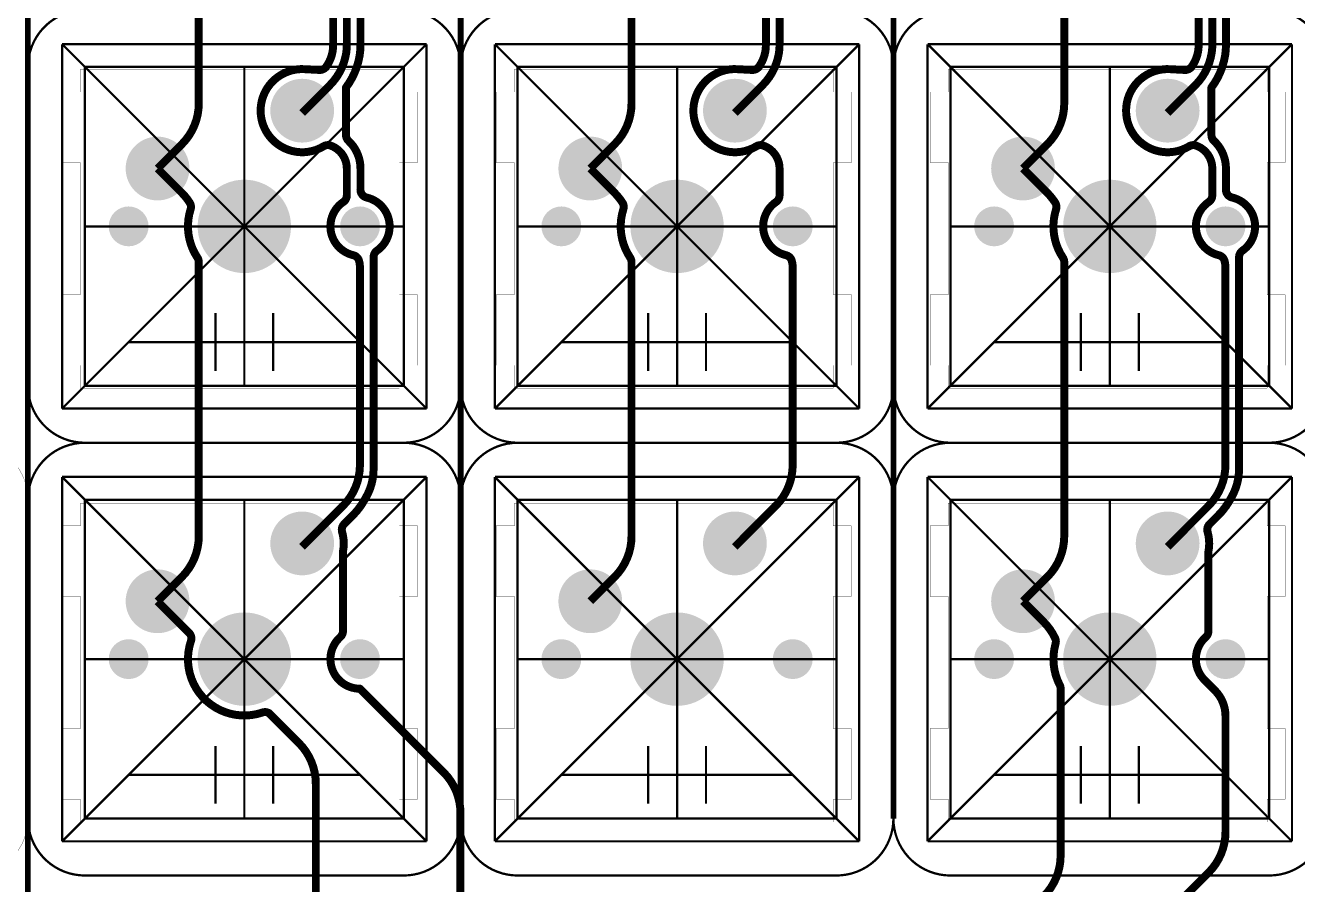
# Model space of a CAD drawing. Header units: inches. Extents: x -214 to 438, y -213 to 250.
# Drawn here: x -85.6 to -29.8, y -66.9 to -29.2 of the extents above; entities that cross this region are included whole.
import ezdxf

# ---------------------------------------------------------------- set-up
doc = ezdxf.new("R2010")
doc.units = ezdxf.units.IN
for name, color, linetype in [('Bottom Layer', 5, 'Continuous'), ('Drawing', 216, 'Continuous'), ('Drawing3', 56, 'Continuous'), ('Mechanical 22', 56, 'Continuous'), ('Multi-Layer', 9, 'Continuous'), ('Top Layer', 1, 'Continuous')]:
    doc.layers.add(name, color=color, linetype=linetype)

msp = doc.modelspace()

# ---------------------------------------------------------------- hatches: boundary and pattern name
at = {"layer": 'Bottom Layer'}
h = msp.add_hatch(color=5, dxfattribs=at)
edge = h.paths.add_edge_path()
edge.add_arc((-73.46, -32.92), 1.4, 0, 360)
h = msp.add_hatch(color=5, dxfattribs=at)
edge = h.paths.add_edge_path()
edge.add_arc((-54.46, -32.92), 1.4, 0, 360)
h = msp.add_hatch(color=5, dxfattribs=at)
edge = h.paths.add_edge_path()
edge.add_arc((-35.46, -32.92), 1.4, 0, 360)
h = msp.add_hatch(color=5, dxfattribs=at)
edge = h.paths.add_edge_path()
edge.add_arc((-79.81, -35.46), 1.4, 0, 360)
h = msp.add_hatch(color=5, dxfattribs=at)
edge = h.paths.add_edge_path()
edge.add_arc((-60.81, -35.46), 1.4, 0, 360)
h = msp.add_hatch(color=5, dxfattribs=at)
edge = h.paths.add_edge_path()
edge.add_arc((-41.81, -35.46), 1.4, 0, 360)
h = msp.add_hatch(color=5, dxfattribs=at)
edge = h.paths.add_edge_path()
edge.add_arc((-76, -38), 2.05, 0, 360)
h = msp.add_hatch(color=5, dxfattribs=at)
edge = h.paths.add_edge_path()
edge.add_arc((-57, -38), 2.05, 0, 360)
h = msp.add_hatch(color=5, dxfattribs=at)
edge = h.paths.add_edge_path()
edge.add_arc((-38, -38), 2.05, 0, 360)
h = msp.add_hatch(color=5, dxfattribs=at)
edge = h.paths.add_edge_path()
edge.add_arc((-81.08, -38), 0.875, 0, 360)
h = msp.add_hatch(color=5, dxfattribs=at)
edge = h.paths.add_edge_path()
edge.add_arc((-70.92, -38), 0.875, 0, 360)
h = msp.add_hatch(color=5, dxfattribs=at)
edge = h.paths.add_edge_path()
edge.add_arc((-62.08, -38), 0.875, 0, 360)
h = msp.add_hatch(color=5, dxfattribs=at)
edge = h.paths.add_edge_path()
edge.add_arc((-51.92, -38), 0.875, 0, 360)
h = msp.add_hatch(color=5, dxfattribs=at)
edge = h.paths.add_edge_path()
edge.add_arc((-43.08, -38), 0.875, 0, 360)
h = msp.add_hatch(color=5, dxfattribs=at)
edge = h.paths.add_edge_path()
edge.add_arc((-32.92, -38), 0.875, 0, 360)
h = msp.add_hatch(color=5, dxfattribs=at)
edge = h.paths.add_edge_path()
edge.add_arc((-73.46, -51.92), 1.4, 0, 360)
h = msp.add_hatch(color=5, dxfattribs=at)
edge = h.paths.add_edge_path()
edge.add_arc((-54.46, -51.92), 1.4, 0, 360)
h = msp.add_hatch(color=5, dxfattribs=at)
edge = h.paths.add_edge_path()
edge.add_arc((-35.46, -51.92), 1.4, 0, 360)
h = msp.add_hatch(color=5, dxfattribs=at)
edge = h.paths.add_edge_path()
edge.add_arc((-79.81, -54.46), 1.4, 0, 360)
h = msp.add_hatch(color=5, dxfattribs=at)
edge = h.paths.add_edge_path()
edge.add_arc((-60.81, -54.46), 1.4, 0, 360)
h = msp.add_hatch(color=5, dxfattribs=at)
edge = h.paths.add_edge_path()
edge.add_arc((-41.81, -54.46), 1.4, 0, 360)
h = msp.add_hatch(color=5, dxfattribs=at)
edge = h.paths.add_edge_path()
edge.add_arc((-76, -57), 2.05, 0, 360)
h = msp.add_hatch(color=5, dxfattribs=at)
edge = h.paths.add_edge_path()
edge.add_arc((-57, -57), 2.05, 0, 360)
h = msp.add_hatch(color=5, dxfattribs=at)
edge = h.paths.add_edge_path()
edge.add_arc((-38, -57), 2.05, 0, 360)
h = msp.add_hatch(color=5, dxfattribs=at)
edge = h.paths.add_edge_path()
edge.add_arc((-81.08, -57), 0.875, 0, 360)
h = msp.add_hatch(color=5, dxfattribs=at)
edge = h.paths.add_edge_path()
edge.add_arc((-70.92, -57), 0.875, 0, 360)
h = msp.add_hatch(color=5, dxfattribs=at)
edge = h.paths.add_edge_path()
edge.add_arc((-62.08, -57), 0.875, 0, 360)
h = msp.add_hatch(color=5, dxfattribs=at)
edge = h.paths.add_edge_path()
edge.add_arc((-51.92, -57), 0.875, 0, 360)
h = msp.add_hatch(color=5, dxfattribs=at)
edge = h.paths.add_edge_path()
edge.add_arc((-43.08, -57), 0.875, 0, 360)
h = msp.add_hatch(color=5, dxfattribs=at)
edge = h.paths.add_edge_path()
edge.add_arc((-32.92, -57), 0.875, 0, 360)
at = {"layer": 'Multi-Layer'}
h = msp.add_hatch(color=9, dxfattribs=at)
edge = h.paths.add_edge_path()
edge.add_arc((-73.46, -32.92), 1.4, 0, 360)
h = msp.add_hatch(color=9, dxfattribs=at)
edge = h.paths.add_edge_path()
edge.add_arc((-54.46, -32.92), 1.4, 0, 360)
h = msp.add_hatch(color=9, dxfattribs=at)
edge = h.paths.add_edge_path()
edge.add_arc((-35.46, -32.92), 1.4, 0, 360)
h = msp.add_hatch(color=9, dxfattribs=at)
edge = h.paths.add_edge_path()
edge.add_arc((-79.81, -35.46), 1.4, 0, 360)
h = msp.add_hatch(color=9, dxfattribs=at)
edge = h.paths.add_edge_path()
edge.add_arc((-60.81, -35.46), 1.4, 0, 360)
h = msp.add_hatch(color=9, dxfattribs=at)
edge = h.paths.add_edge_path()
edge.add_arc((-41.81, -35.46), 1.4, 0, 360)
h = msp.add_hatch(color=9, dxfattribs=at)
edge = h.paths.add_edge_path()
edge.add_arc((-76, -38), 2.05, 0, 360)
h = msp.add_hatch(color=9, dxfattribs=at)
edge = h.paths.add_edge_path()
edge.add_arc((-57, -38), 2.05, 0, 360)
h = msp.add_hatch(color=9, dxfattribs=at)
edge = h.paths.add_edge_path()
edge.add_arc((-38, -38), 2.05, 0, 360)
h = msp.add_hatch(color=9, dxfattribs=at)
edge = h.paths.add_edge_path()
edge.add_arc((-81.08, -38), 0.875, 0, 360)
h = msp.add_hatch(color=9, dxfattribs=at)
edge = h.paths.add_edge_path()
edge.add_arc((-70.92, -38), 0.875, 0, 360)
h = msp.add_hatch(color=9, dxfattribs=at)
edge = h.paths.add_edge_path()
edge.add_arc((-62.08, -38), 0.875, 0, 360)
h = msp.add_hatch(color=9, dxfattribs=at)
edge = h.paths.add_edge_path()
edge.add_arc((-51.92, -38), 0.875, 0, 360)
h = msp.add_hatch(color=9, dxfattribs=at)
edge = h.paths.add_edge_path()
edge.add_arc((-43.08, -38), 0.875, 0, 360)
h = msp.add_hatch(color=9, dxfattribs=at)
edge = h.paths.add_edge_path()
edge.add_arc((-32.92, -38), 0.875, 0, 360)
h = msp.add_hatch(color=9, dxfattribs=at)
edge = h.paths.add_edge_path()
edge.add_arc((-73.46, -51.92), 1.4, 0, 360)
h = msp.add_hatch(color=9, dxfattribs=at)
edge = h.paths.add_edge_path()
edge.add_arc((-54.46, -51.92), 1.4, 0, 360)
h = msp.add_hatch(color=9, dxfattribs=at)
edge = h.paths.add_edge_path()
edge.add_arc((-35.46, -51.92), 1.4, 0, 360)
h = msp.add_hatch(color=9, dxfattribs=at)
edge = h.paths.add_edge_path()
edge.add_arc((-79.81, -54.46), 1.4, 0, 360)
h = msp.add_hatch(color=9, dxfattribs=at)
edge = h.paths.add_edge_path()
edge.add_arc((-60.81, -54.46), 1.4, 0, 360)
h = msp.add_hatch(color=9, dxfattribs=at)
edge = h.paths.add_edge_path()
edge.add_arc((-41.81, -54.46), 1.4, 0, 360)
h = msp.add_hatch(color=9, dxfattribs=at)
edge = h.paths.add_edge_path()
edge.add_arc((-76, -57), 2.05, 0, 360)
h = msp.add_hatch(color=9, dxfattribs=at)
edge = h.paths.add_edge_path()
edge.add_arc((-57, -57), 2.05, 0, 360)
h = msp.add_hatch(color=9, dxfattribs=at)
edge = h.paths.add_edge_path()
edge.add_arc((-38, -57), 2.05, 0, 360)
h = msp.add_hatch(color=9, dxfattribs=at)
edge = h.paths.add_edge_path()
edge.add_arc((-81.08, -57), 0.875, 0, 360)
h = msp.add_hatch(color=9, dxfattribs=at)
edge = h.paths.add_edge_path()
edge.add_arc((-70.92, -57), 0.875, 0, 360)
h = msp.add_hatch(color=9, dxfattribs=at)
edge = h.paths.add_edge_path()
edge.add_arc((-62.08, -57), 0.875, 0, 360)
h = msp.add_hatch(color=9, dxfattribs=at)
edge = h.paths.add_edge_path()
edge.add_arc((-51.92, -57), 0.875, 0, 360)
h = msp.add_hatch(color=9, dxfattribs=at)
edge = h.paths.add_edge_path()
edge.add_arc((-43.08, -57), 0.875, 0, 360)
h = msp.add_hatch(color=9, dxfattribs=at)
edge = h.paths.add_edge_path()
edge.add_arc((-32.92, -57), 0.875, 0, 360)
at = {"layer": 'Top Layer'}
h = msp.add_hatch(color=1, dxfattribs=at)
edge = h.paths.add_edge_path()
edge.add_arc((-73.46, -32.92), 1.4, 0, 360)
h = msp.add_hatch(color=1, dxfattribs=at)
edge = h.paths.add_edge_path()
edge.add_arc((-54.46, -32.92), 1.4, 0, 360)
h = msp.add_hatch(color=1, dxfattribs=at)
edge = h.paths.add_edge_path()
edge.add_arc((-35.46, -32.92), 1.4, 0, 360)
h = msp.add_hatch(color=1, dxfattribs=at)
edge = h.paths.add_edge_path()
edge.add_arc((-79.81, -35.46), 1.4, 0, 360)
h = msp.add_hatch(color=1, dxfattribs=at)
edge = h.paths.add_edge_path()
edge.add_arc((-60.81, -35.46), 1.4, 0, 360)
h = msp.add_hatch(color=1, dxfattribs=at)
edge = h.paths.add_edge_path()
edge.add_arc((-41.81, -35.46), 1.4, 0, 360)
h = msp.add_hatch(color=1, dxfattribs=at)
edge = h.paths.add_edge_path()
edge.add_arc((-76, -38), 2.05, 0, 360)
h = msp.add_hatch(color=1, dxfattribs=at)
edge = h.paths.add_edge_path()
edge.add_arc((-57, -38), 2.05, 0, 360)
h = msp.add_hatch(color=1, dxfattribs=at)
edge = h.paths.add_edge_path()
edge.add_arc((-38, -38), 2.05, 0, 360)
h = msp.add_hatch(color=1, dxfattribs=at)
edge = h.paths.add_edge_path()
edge.add_arc((-81.08, -38), 0.875, 0, 360)
h = msp.add_hatch(color=1, dxfattribs=at)
edge = h.paths.add_edge_path()
edge.add_arc((-70.92, -38), 0.875, 0, 360)
h = msp.add_hatch(color=1, dxfattribs=at)
edge = h.paths.add_edge_path()
edge.add_arc((-62.08, -38), 0.875, 0, 360)
h = msp.add_hatch(color=1, dxfattribs=at)
edge = h.paths.add_edge_path()
edge.add_arc((-51.92, -38), 0.875, 0, 360)
h = msp.add_hatch(color=1, dxfattribs=at)
edge = h.paths.add_edge_path()
edge.add_arc((-43.08, -38), 0.875, 0, 360)
h = msp.add_hatch(color=1, dxfattribs=at)
edge = h.paths.add_edge_path()
edge.add_arc((-32.92, -38), 0.875, 0, 360)
h = msp.add_hatch(color=1, dxfattribs=at)
edge = h.paths.add_edge_path()
edge.add_arc((-73.46, -51.92), 1.4, 0, 360)
h = msp.add_hatch(color=1, dxfattribs=at)
edge = h.paths.add_edge_path()
edge.add_arc((-54.46, -51.92), 1.4, 0, 360)
h = msp.add_hatch(color=1, dxfattribs=at)
edge = h.paths.add_edge_path()
edge.add_arc((-35.46, -51.92), 1.4, 0, 360)
h = msp.add_hatch(color=1, dxfattribs=at)
edge = h.paths.add_edge_path()
edge.add_arc((-79.81, -54.46), 1.4, 0, 360)
h = msp.add_hatch(color=1, dxfattribs=at)
edge = h.paths.add_edge_path()
edge.add_arc((-60.81, -54.46), 1.4, 0, 360)
h = msp.add_hatch(color=1, dxfattribs=at)
edge = h.paths.add_edge_path()
edge.add_arc((-41.81, -54.46), 1.4, 0, 360)
h = msp.add_hatch(color=1, dxfattribs=at)
edge = h.paths.add_edge_path()
edge.add_arc((-76, -57), 2.05, 0, 360)
h = msp.add_hatch(color=1, dxfattribs=at)
edge = h.paths.add_edge_path()
edge.add_arc((-57, -57), 2.05, 0, 360)
h = msp.add_hatch(color=1, dxfattribs=at)
edge = h.paths.add_edge_path()
edge.add_arc((-38, -57), 2.05, 0, 360)
h = msp.add_hatch(color=1, dxfattribs=at)
edge = h.paths.add_edge_path()
edge.add_arc((-81.08, -57), 0.875, 0, 360)
h = msp.add_hatch(color=1, dxfattribs=at)
edge = h.paths.add_edge_path()
edge.add_arc((-70.92, -57), 0.875, 0, 360)
h = msp.add_hatch(color=1, dxfattribs=at)
edge = h.paths.add_edge_path()
edge.add_arc((-62.08, -57), 0.875, 0, 360)
h = msp.add_hatch(color=1, dxfattribs=at)
edge = h.paths.add_edge_path()
edge.add_arc((-51.92, -57), 0.875, 0, 360)
h = msp.add_hatch(color=1, dxfattribs=at)
edge = h.paths.add_edge_path()
edge.add_arc((-43.08, -57), 0.875, 0, 360)
h = msp.add_hatch(color=1, dxfattribs=at)
edge = h.paths.add_edge_path()
edge.add_arc((-32.92, -57), 0.875, 0, 360)

# ---------------------------------------------------------------- linework, layer by layer
at = {"layer": 'Drawing'}
for points, const_width in [([(-85.5, -31, -0.414214), (-83, -28.5)], 0.1), ([(-69.001, -28.5, -0.414214), (-66.501, -31)], 0.1), ([(-66.5, -31, -0.414214), (-64, -28.5)], 0.1), ([(-50.001, -28.5, -0.414214), (-47.501, -31)], 0.1), ([(-47.5, -31, -0.414214), (-45, -28.5)], 0.1), ([(-31.001, -28.5, -0.414214), (-28.501, -31)], 0.1), ([(-83, -47.5, -0.414214), (-85.5, -45)], 0.1), ([(-83, -47.5, -0.414214), (-85.5, -45)], 0.0127), ([(-66.501, -45, -0.414214), (-69.001, -47.5)], 0.1), ([(-64, -47.5, -0.414214), (-66.5, -45)], 0.1), ([(-64, -47.5, -0.414214), (-66.5, -45)], 0.0127), ([(-47.501, -45, -0.414214), (-50.001, -47.5)], 0.1), ([(-45, -47.5, -0.414214), (-47.5, -45)], 0.1), ([(-45, -47.5, -0.414214), (-47.5, -45)], 0.0127), ([(-28.501, -45, -0.414214), (-31.001, -47.5)], 0.1), ([(-85.5, -50, -0.414214), (-83, -47.5)], 0.1), ([(-69.001, -47.5, -0.414214), (-66.501, -50)], 0.1), ([(-66.5, -50, -0.414214), (-64, -47.5)], 0.1), ([(-50.001, -47.5, -0.414214), (-47.501, -50)], 0.1), ([(-47.5, -50, -0.414214), (-45, -47.5)], 0.1), ([(-31.001, -47.5, -0.414214), (-28.501, -50)], 0.1), ([(-88.001, -47.5, -0.414225), (-85.501, -50)], 0.0127), ([(-85.501, -64, -0.414214), (-88.001, -66.5)], 0.0127), ([(-83, -66.5, -0.414214), (-85.5, -64)], 0.1), ([(-83, -66.5, -0.414214), (-85.5, -64)], 0.0127), ([(-66.501, -64, -0.414214), (-69.001, -66.5)], 0.1), ([(-64, -66.5, -0.414214), (-66.5, -64)], 0.1), ([(-64, -66.5, -0.414214), (-66.5, -64)], 0.0127), ([(-47.501, -64, -0.414214), (-50.001, -66.5)], 0.1), ([(-45, -66.5, -0.414214), (-47.5, -64)], 0.1), ([(-45, -66.5, -0.414214), (-47.5, -64)], 0.0127), ([(-28.501, -64, -0.414214), (-31.001, -66.5)], 0.1)]:
    msp.add_lwpolyline(points, format="xyb", dxfattribs=dict(at, const_width=const_width))
for points, const_width in [([(-84, -46), (-68, -30)], 0.1), ([(-84, -30), (-68, -46)], 0.1), ([(-84, -46), (-84, -30)], 0.1), ([(-84, -30), (-68, -30)], 0.1), ([(-68, -46), (-68, -30)], 0.1), ([(-65, -46), (-49, -30)], 0.1), ([(-65, -30), (-49, -46)], 0.1), ([(-65, -46), (-65, -30)], 0.1), ([(-65, -30), (-49, -30)], 0.1), ([(-49, -46), (-49, -30)], 0.1), ([(-46, -30), (-30, -30)], 0.1), ([(-46, -46), (-46, -30)], 0.1), ([(-46, -30), (-30, -46)], 0.1), ([(-46, -46), (-30, -30)], 0.1), ([(-30, -46), (-30, -30)], 0.1), ([(-85.5, -45), (-85.5, -31.001)], 0.1), ([(-83, -45), (-83, -31)], 0.1), ([(-83, -31), (-69, -31)], 0.1), ([(-76, -45), (-76, -31)], 0.1), ([(-69, -45), (-69, -31)], 0.1), ([(-66.501, -45), (-66.501, -31)], 0.1), ([(-66.5, -45), (-66.5, -31.001)], 0.1), ([(-64, -45), (-64, -31)], 0.1), ([(-64, -31), (-50, -31)], 0.1), ([(-57, -45), (-57, -31)], 0.1), ([(-50, -45), (-50, -31)], 0.1), ([(-47.501, -45), (-47.501, -31)], 0.1), ([(-47.5, -45), (-47.5, -31.001)], 0.1), ([(-45, -31), (-31, -31)], 0.1), ([(-45, -45), (-45, -31)], 0.1), ([(-38, -45), (-38, -31)], 0.1), ([(-31, -45), (-31, -31)], 0.1), ([(-76, -39.27), (-76, -36.73)], 0.1), ([(-57, -39.27), (-57, -36.73)], 0.1), ([(-38, -39.27), (-38, -36.73)], 0.1), ([(-83, -38), (-69, -38)], 0.1), ([(-77.27, -38), (-74.73, -38)], 0.1), ([(-64, -38), (-50, -38)], 0.1), ([(-58.27, -38), (-55.73, -38)], 0.1), ([(-45, -38), (-31, -38)], 0.1), ([(-39.27, -38), (-36.73, -38)], 0.1), ([(-77.27, -44.35), (-77.27, -41.81)], 0.1), ([(-76, -44.35), (-76, -41.81)], 0.1), ([(-74.73, -44.35), (-74.73, -41.81)], 0.1), ([(-58.27, -44.35), (-58.27, -41.81)], 0.1), ([(-57, -44.35), (-57, -41.81)], 0.1), ([(-55.73, -44.35), (-55.73, -41.81)], 0.1), ([(-39.27, -44.35), (-39.27, -41.81)], 0.1), ([(-38, -44.35), (-38, -41.81)], 0.1), ([(-36.73, -44.35), (-36.73, -41.81)], 0.1), ([(-81.08, -43.08), (-70.92, -43.08)], 0.1), ([(-62.08, -43.08), (-51.92, -43.08)], 0.1), ([(-43.08, -43.08), (-32.92, -43.08)], 0.1), ([(-83, -45), (-69, -45)], 0.1), ([(-64, -45), (-50, -45)], 0.1), ([(-45, -45), (-31, -45)], 0.1), ([(-84, -46), (-68, -46)], 0.1), ([(-65, -46), (-49, -46)], 0.1), ([(-46, -46), (-30, -46)], 0.1), ([(-83, -47.5), (-69.001, -47.5)], 0.1), ([(-83, -47.5), (-69.001, -47.5)], 0.1), ([(-64, -47.5), (-50.001, -47.5)], 0.1), ([(-64, -47.5), (-50.001, -47.5)], 0.1), ([(-45, -47.5), (-31.001, -47.5)], 0.1), ([(-45, -47.5), (-31.001, -47.5)], 0.1), ([(-84, -49), (-68, -49)], 0.1), ([(-84, -65), (-84, -49)], 0.1), ([(-84, -49), (-68, -65)], 0.1), ([(-84, -65), (-68, -49)], 0.1), ([(-68, -65), (-68, -49)], 0.1), ([(-65, -49), (-49, -49)], 0.1), ([(-65, -65), (-65, -49)], 0.1), ([(-65, -49), (-49, -65)], 0.1), ([(-65, -65), (-49, -49)], 0.1), ([(-49, -65), (-49, -49)], 0.1), ([(-46, -65), (-30, -49)], 0.1), ([(-46, -49), (-30, -65)], 0.1), ([(-46, -65), (-46, -49)], 0.1), ([(-46, -49), (-30, -49)], 0.1), ([(-30, -65), (-30, -49)], 0.1), ([(-85.5, -64), (-85.5, -50.001)], 0.1), ([(-85.501, -64), (-85.501, -50)], 0.0127), ([(-83, -50), (-69, -50)], 0.1), ([(-83, -64), (-83, -50)], 0.1), ([(-76, -64), (-76, -50)], 0.1), ([(-69, -64), (-69, -50)], 0.1), ([(-66.501, -64), (-66.501, -50)], 0.1), ([(-66.5, -64), (-66.5, -50.001)], 0.1), ([(-64, -50), (-50, -50)], 0.1), ([(-64, -64), (-64, -50)], 0.1), ([(-57, -64), (-57, -50)], 0.1), ([(-50, -64), (-50, -50)], 0.1), ([(-47.501, -64), (-47.501, -50)], 0.1), ([(-47.5, -64), (-47.5, -50.001)], 0.1), ([(-45, -64), (-45, -50)], 0.1), ([(-45, -50), (-31, -50)], 0.1), ([(-38, -64), (-38, -50)], 0.1), ([(-31, -64), (-31, -50)], 0.1), ([(-76, -58.27), (-76, -55.73)], 0.1), ([(-57, -58.27), (-57, -55.73)], 0.1), ([(-38, -58.27), (-38, -55.73)], 0.1), ([(-83, -57), (-69, -57)], 0.1), ([(-77.27, -57), (-74.73, -57)], 0.1), ([(-64, -57), (-50, -57)], 0.1), ([(-58.27, -57), (-55.73, -57)], 0.1), ([(-45, -57), (-31, -57)], 0.1), ([(-39.27, -57), (-36.73, -57)], 0.1), ([(-77.27, -63.35), (-77.27, -60.81)], 0.1), ([(-76, -63.35), (-76, -60.81)], 0.1), ([(-74.73, -63.35), (-74.73, -60.81)], 0.1), ([(-58.27, -63.35), (-58.27, -60.81)], 0.1), ([(-57, -63.35), (-57, -60.81)], 0.1), ([(-55.73, -63.35), (-55.73, -60.81)], 0.1), ([(-39.27, -63.35), (-39.27, -60.81)], 0.1), ([(-38, -63.35), (-38, -60.81)], 0.1), ([(-36.73, -63.35), (-36.73, -60.81)], 0.1), ([(-81.08, -62.08), (-70.92, -62.08)], 0.1), ([(-62.08, -62.08), (-51.92, -62.08)], 0.1), ([(-43.08, -62.08), (-32.92, -62.08)], 0.1), ([(-83, -64), (-69, -64)], 0.1), ([(-64, -64), (-50, -64)], 0.1), ([(-45, -64), (-31, -64)], 0.1), ([(-84, -65), (-68, -65)], 0.1), ([(-65, -65), (-49, -65)], 0.1), ([(-46, -65), (-30, -65)], 0.1), ([(-83, -66.5), (-69.001, -66.5)], 0.1), ([(-64, -66.5), (-50.001, -66.5)], 0.1), ([(-45, -66.5), (-31.001, -66.5)], 0.1)]:
    msp.add_lwpolyline(points, dxfattribs=dict(at, const_width=const_width))
for points, const_width in [([(-85.525, -31, 1), (-85.475, -31, 1)], 0.05), ([(-66.526, -31, 1), (-66.476, -31, 1)], 0.05), ([(-66.524, -31, 1), (-66.475, -31, 1)], 0.05), ([(-47.526, -31, 1), (-47.476, -31, 1)], 0.05), ([(-47.524, -31, 1), (-47.475, -31, 1)], 0.05), ([(-85.525, -45, 1), (-85.475, -45, 1)], 0.05), ([(-85.503, -45, 1), (-85.496, -45, 1)], 0.00635), ([(-66.526, -45, 1), (-66.476, -45, 1)], 0.05), ([(-66.525, -45, 1), (-66.475, -45, 1)], 0.05), ([(-66.503, -45, 1), (-66.496, -45, 1)], 0.00635), ([(-47.526, -45, 1), (-47.476, -45, 1)], 0.05), ([(-47.525, -45, 1), (-47.475, -45, 1)], 0.05), ([(-47.503, -45, 1), (-47.496, -45, 1)], 0.00635), ([(-83.025, -47.5, 1), (-82.975, -47.5, 1)], 0.05), ([(-83.024, -47.5, 1), (-82.975, -47.5, 1)], 0.05), ([(-69.026, -47.5, 1), (-68.976, -47.5, 1)], 0.05), ([(-69.026, -47.5, 1), (-68.976, -47.5, 1)], 0.05), ([(-64.025, -47.5, 1), (-63.975, -47.5, 1)], 0.05), ([(-64.024, -47.5, 1), (-63.975, -47.5, 1)], 0.05), ([(-50.026, -47.5, 1), (-49.976, -47.5, 1)], 0.05), ([(-50.026, -47.5, 1), (-49.976, -47.5, 1)], 0.05), ([(-45.025, -47.5, 1), (-44.975, -47.5, 1)], 0.05), ([(-45.024, -47.5, 1), (-44.975, -47.5, 1)], 0.05), ([(-31.026, -47.5, 1), (-30.976, -47.5, 1)], 0.05), ([(-31.026, -47.5, 1), (-30.976, -47.5, 1)], 0.05), ([(-83.003, -47.5, 1), (-82.996, -47.5, 1)], 0.00635), ([(-64.003, -47.5, 1), (-63.996, -47.5, 1)], 0.00635), ([(-45.003, -47.5, 1), (-44.996, -47.5, 1)], 0.00635), ([(-85.525, -50, 1), (-85.475, -50, 1)], 0.05), ([(-85.504, -50, 1), (-85.497, -50, 1)], 0.00635), ([(-66.526, -50, 1), (-66.476, -50, 1)], 0.05), ([(-66.524, -50, 1), (-66.475, -50, 1)], 0.05), ([(-47.526, -50, 1), (-47.476, -50, 1)], 0.05), ([(-47.524, -50, 1), (-47.475, -50, 1)], 0.05), ([(-85.525, -64, 1), (-85.475, -64, 1)], 0.05), ([(-85.504, -64, 1), (-85.497, -64, 1)], 0.00635), ([(-85.503, -64, 1), (-85.496, -64, 1)], 0.00635), ([(-66.526, -64, 1), (-66.476, -64, 1)], 0.05), ([(-66.525, -64, 1), (-66.475, -64, 1)], 0.05), ([(-66.503, -64, 1), (-66.496, -64, 1)], 0.00635), ([(-47.526, -64, 1), (-47.476, -64, 1)], 0.05), ([(-47.525, -64, 1), (-47.475, -64, 1)], 0.05), ([(-47.503, -64, 1), (-47.496, -64, 1)], 0.00635), ([(-83.025, -66.5, 1), (-82.975, -66.5, 1)], 0.05), ([(-69.026, -66.5, 1), (-68.976, -66.5, 1)], 0.05), ([(-64.025, -66.5, 1), (-63.975, -66.5, 1)], 0.05), ([(-50.026, -66.5, 1), (-49.976, -66.5, 1)], 0.05), ([(-45.025, -66.5, 1), (-44.975, -66.5, 1)], 0.05), ([(-31.026, -66.5, 1), (-30.976, -66.5, 1)], 0.05), ([(-83.003, -66.5, 1), (-82.996, -66.5, 1)], 0.00635), ([(-64.003, -66.5, 1), (-63.996, -66.5, 1)], 0.00635), ([(-45.003, -66.5, 1), (-44.996, -66.5, 1)], 0.00635)]:
    msp.add_lwpolyline(points, format="xyb", close=True, dxfattribs=dict(at, const_width=const_width))
at = {"layer": 'Drawing3', "const_width": 0.0127}
for points in [[(-83.194, -31.1), (-69.195, -31.1)], [(-83.194, -32.101), (-83.194, -31.1)], [(-69.195, -32.101), (-69.195, -31.1)], [(-64.144, -31.1), (-50.145, -31.1)], [(-64.144, -32.101), (-64.144, -31.1)], [(-50.145, -32.101), (-50.145, -31.1)], [(-45.094, -31.1), (-31.095, -31.1)], [(-45.094, -32.101), (-45.094, -31.1)], [(-31.095, -32.101), (-31.095, -31.1)], [(-83.993, -35.2), (-83.993, -32.101)], [(-83.993, -32.101), (-83.194, -32.101)], [(-69.195, -32.101), (-68.394, -32.101)], [(-68.394, -35.2), (-68.394, -32.101)], [(-64.943, -35.2), (-64.943, -32.101)], [(-64.943, -32.101), (-64.144, -32.101)], [(-50.145, -32.101), (-49.344, -32.101)], [(-49.344, -35.2), (-49.344, -32.101)], [(-45.893, -35.2), (-45.893, -32.101)], [(-45.893, -32.101), (-45.094, -32.101)], [(-31.095, -32.101), (-30.294, -32.101)], [(-30.294, -35.2), (-30.294, -32.101)], [(-83.993, -35.2), (-83.194, -35.2)], [(-83.194, -41), (-83.194, -35.2)], [(-69.195, -35.2), (-68.394, -35.2)], [(-69.195, -41), (-69.195, -35.2)], [(-64.943, -35.2), (-64.144, -35.2)], [(-64.144, -41), (-64.144, -35.2)], [(-50.145, -35.2), (-49.344, -35.2)], [(-50.145, -41), (-50.145, -35.2)], [(-45.893, -35.2), (-45.094, -35.2)], [(-45.094, -41), (-45.094, -35.2)], [(-31.095, -35.2), (-30.294, -35.2)], [(-31.095, -41), (-31.095, -35.2)], [(-83.993, -44.101), (-83.993, -41)], [(-83.993, -41), (-83.194, -41)], [(-69.195, -41), (-68.394, -41)], [(-68.394, -44.101), (-68.394, -41)], [(-64.943, -44.101), (-64.943, -41)], [(-64.943, -41), (-64.144, -41)], [(-50.145, -41), (-49.344, -41)], [(-49.344, -44.101), (-49.344, -41)], [(-45.893, -44.101), (-45.893, -41)], [(-45.893, -41), (-45.094, -41)], [(-31.095, -41), (-30.294, -41)], [(-30.294, -44.101), (-30.294, -41)], [(-83.993, -44.101), (-83.194, -44.101)], [(-83.194, -45.1), (-83.194, -44.101)], [(-69.195, -44.101), (-68.394, -44.101)], [(-69.195, -45.1), (-69.195, -44.101)], [(-64.943, -44.101), (-64.144, -44.101)], [(-64.144, -45.1), (-64.144, -44.101)], [(-50.145, -44.101), (-49.344, -44.101)], [(-50.145, -45.1), (-50.145, -44.101)], [(-45.893, -44.101), (-45.094, -44.101)], [(-45.094, -45.1), (-45.094, -44.101)], [(-31.095, -44.101), (-30.294, -44.101)], [(-31.095, -45.1), (-31.095, -44.101)], [(-83.194, -45.1), (-69.195, -45.1)], [(-64.144, -45.1), (-50.145, -45.1)], [(-45.094, -45.1), (-31.095, -45.1)], [(-83.194, -50.15), (-69.195, -50.15)], [(-83.194, -51.151), (-83.194, -50.15)], [(-69.195, -51.151), (-69.195, -50.15)], [(-64.144, -50.15), (-50.145, -50.15)], [(-64.144, -51.151), (-64.144, -50.15)], [(-50.145, -51.151), (-50.145, -50.15)], [(-45.094, -50.15), (-31.095, -50.15)], [(-45.094, -51.151), (-45.094, -50.15)], [(-31.095, -51.151), (-31.095, -50.15)], [(-83.993, -54.25), (-83.993, -51.151)], [(-83.993, -51.151), (-83.194, -51.151)], [(-69.195, -51.151), (-68.394, -51.151)], [(-68.394, -54.25), (-68.394, -51.151)], [(-64.943, -54.25), (-64.943, -51.151)], [(-64.943, -51.151), (-64.144, -51.151)], [(-50.145, -51.151), (-49.344, -51.151)], [(-49.344, -54.25), (-49.344, -51.151)], [(-45.893, -54.25), (-45.893, -51.151)], [(-45.893, -51.151), (-45.094, -51.151)], [(-31.095, -51.151), (-30.294, -51.151)], [(-30.294, -54.25), (-30.294, -51.151)], [(-83.993, -54.25), (-83.194, -54.25)], [(-83.194, -60.05), (-83.194, -54.25)], [(-69.195, -54.25), (-68.394, -54.25)], [(-69.195, -60.05), (-69.195, -54.25)], [(-64.943, -54.25), (-64.144, -54.25)], [(-64.144, -60.05), (-64.144, -54.25)], [(-50.145, -54.25), (-49.344, -54.25)], [(-50.145, -60.05), (-50.145, -54.25)], [(-45.893, -54.25), (-45.094, -54.25)], [(-45.094, -60.05), (-45.094, -54.25)], [(-31.095, -54.25), (-30.294, -54.25)], [(-31.095, -60.05), (-31.095, -54.25)], [(-83.993, -63.151), (-83.993, -60.05)], [(-83.993, -60.05), (-83.194, -60.05)], [(-69.195, -60.05), (-68.394, -60.05)], [(-68.394, -63.151), (-68.394, -60.05)], [(-64.943, -63.151), (-64.943, -60.05)], [(-64.943, -60.05), (-64.144, -60.05)], [(-50.145, -60.05), (-49.344, -60.05)], [(-49.344, -63.151), (-49.344, -60.05)], [(-45.893, -63.151), (-45.893, -60.05)], [(-45.893, -60.05), (-45.094, -60.05)], [(-31.095, -60.05), (-30.294, -60.05)], [(-30.294, -63.151), (-30.294, -60.05)], [(-83.993, -63.151), (-83.194, -63.151)], [(-83.194, -64.15), (-83.194, -63.151)], [(-69.195, -63.151), (-68.394, -63.151)], [(-69.195, -64.15), (-69.195, -63.151)], [(-64.943, -63.151), (-64.144, -63.151)], [(-64.144, -64.15), (-64.144, -63.151)], [(-50.145, -63.151), (-49.344, -63.151)], [(-50.145, -64.15), (-50.145, -63.151)], [(-45.893, -63.151), (-45.094, -63.151)], [(-45.094, -64.15), (-45.094, -63.151)], [(-31.095, -63.151), (-30.294, -63.151)], [(-31.095, -64.15), (-31.095, -63.151)], [(-83.194, -64.15), (-69.195, -64.15)], [(-64.144, -64.15), (-50.145, -64.15)], [(-45.094, -64.15), (-31.095, -64.15)]]:
    msp.add_lwpolyline(points, dxfattribs=at)
at = {"layer": 'Mechanical 22', "const_width": 0.25}
for points in [[(-47.501, -64), (-47.501, 47)], [(-66.501, -68.5), (-66.501, 42.5)], [(-85.501, -73.25), (-85.501, 37.75)]]:
    msp.add_lwpolyline(points, dxfattribs=at)
at = {"layer": 'Top Layer', "const_width": 0.35}
for points in [[(-78, -32.598), (-78, -20.567)], [(-71.5, -29.998), (-71.5, -20.363)], [(-70.9, -29.981), (-70.9, -20.363)], [(-59, -32.598), (-59, -20.567)], [(-52.5, -29.998), (-52.5, -20.363)], [(-40, -32.598), (-40, -20.567)], [(-33.5, -29.998), (-33.5, -20.363)], [(-32.9, -29.981), (-32.9, -20.363)], [(-72.1, -30.004), (-72.1, -20.994)], [(-53.1, -30.004), (-53.1, -20.994)], [(-34.1, -30.004), (-34.1, -20.994)], [(-70.9, -29.984), (-70.9, -30.016)], [(-32.9, -29.984), (-32.9, -30.016)], [(-71.572, -30.605), (-71.565, -30.575)], [(-70.989, -30.747), (-70.982, -30.719)], [(-52.572, -30.605), (-52.565, -30.575)], [(-33.572, -30.605), (-33.565, -30.575)], [(-32.989, -30.747), (-32.982, -30.719)], [(-73.365, -31.097), (-72.705, -31.132)], [(-72.454, -31.043), (-72.426, -31.019)], [(-72.426, -31.019), (-72.426, -31.019)], [(-54.365, -31.097), (-53.705, -31.132)], [(-53.454, -31.043), (-53.426, -31.019)], [(-53.426, -31.019), (-53.426, -31.019)], [(-35.365, -31.097), (-34.705, -31.132)], [(-34.454, -31.043), (-34.426, -31.019)], [(-34.426, -31.019), (-34.426, -31.019)], [(-73.464, -33.02), (-72.244, -31.8)], [(-71.536, -31.9), (-71.536, -31.9)], [(-71.536, -33.991), (-71.536, -31.9)], [(-54.464, -33.02), (-53.244, -31.8)], [(-35.464, -33.02), (-34.244, -31.8)], [(-33.536, -31.9), (-33.536, -31.9)], [(-33.536, -33.991), (-33.536, -31.9)], [(-79.81, -35.46), (-78.744, -34.394)], [(-60.81, -35.46), (-59.744, -34.394)], [(-41.81, -35.46), (-40.744, -34.394)], [(-79.81, -35.46), (-78.744, -36.526)], [(-71.5, -36.637), (-71.5, -35.46)], [(-70.9, -36.393), (-70.9, -35.46)], [(-60.81, -35.46), (-59.744, -36.526)], [(-52.5, -36.637), (-52.5, -35.46)], [(-41.81, -35.46), (-40.744, -36.526)], [(-33.5, -36.637), (-33.5, -35.46)], [(-32.9, -36.393), (-32.9, -35.46)], [(-78, -51.598), (-78, -39.567)], [(-70.924, -48.476), (-70.924, -39.8)], [(-70.324, -39.352), (-70.324, -39.352)], [(-70.324, -48.637), (-70.324, -39.352)], [(-59, -51.598), (-59, -39.567)], [(-51.924, -48.476), (-51.924, -39.8)], [(-40, -51.598), (-40, -39.567)], [(-32.924, -48.476), (-32.924, -39.8)], [(-32.324, -39.352), (-32.324, -39.352)], [(-32.324, -48.637), (-32.324, -39.352)], [(-73.465, -52.07), (-71.668, -50.272)], [(-70.742, -50.043), (-70.664, -49.908)], [(-54.465, -52.07), (-52.668, -50.272)], [(-35.465, -52.07), (-33.668, -50.272)], [(-32.742, -50.043), (-32.664, -49.908)], [(-71.619, -51.072), (-71.244, -50.697)], [(-71.244, -50.697), (-71.244, -50.697)], [(-33.619, -51.072), (-33.244, -50.697)], [(-33.244, -50.697), (-33.244, -50.697)], [(-71.67, -55.77), (-71.67, -52.276)], [(-33.67, -55.77), (-33.67, -52.276)], [(-79.81, -54.46), (-78.744, -53.394)], [(-60.81, -54.46), (-59.744, -53.394)], [(-41.81, -54.46), (-40.744, -53.394)], [(-79.81, -54.46), (-78.426, -55.844)], [(-41.81, -54.46), (-40.903, -55.367)], [(-33.828, -57.93), (-33.386, -58.373)], [(-33.828, -57.93), (-33.828, -57.93)], [(-70.92, -58.3), (-67.255, -61.965)], [(-40.159, -65.624), (-40.159, -58.298)], [(-74.917, -59.371), (-73.605, -60.683)], [(-32.92, -64.578), (-32.92, -59.497)], [(-72.861, -75.566), (-72.861, -62.479)], [(-66.511, -73.026), (-66.511, -63.761)], [(-39.572, -72.282), (-33.664, -66.374)]]:
    msp.add_lwpolyline(points, dxfattribs=at)
for points in [[(-72.1, -30.004, -0.168021), (-72.426, -31.019)], [(-71.5, -29.998, -0.065327), (-71.565, -30.575)], [(-70.9, -30.016, -0.062787), (-70.982, -30.719)], [(-70.9, -29.984, -0.002134), (-70.9, -29.981)], [(-53.1, -30.004, -0.168021), (-53.426, -31.019)], [(-52.5, -29.998, -0.065327), (-52.565, -30.575)], [(-34.1, -30.004, -0.168021), (-34.426, -31.019)], [(-33.5, -29.998, -0.065327), (-33.565, -30.575)], [(-32.9, -30.016, -0.062787), (-32.982, -30.719)], [(-32.9, -29.984, -0.002134), (-32.9, -29.981)], [(-71.572, -30.605, -0.137531), (-72.244, -31.8)], [(-70.989, -30.747, -0.102686), (-71.536, -31.9)], [(-52.572, -30.605, -0.137531), (-53.244, -31.8)], [(-33.572, -30.605, -0.137531), (-34.244, -31.8)], [(-32.989, -30.747, -0.102686), (-33.536, -31.9)], [(-74.537, -34.393, -0.745448), (-73.365, -31.097)], [(-72.454, -31.043, -0.197732), (-72.705, -31.132)], [(-55.537, -34.393, -0.745448), (-54.365, -31.097)], [(-53.454, -31.043, -0.197732), (-53.705, -31.132)], [(-36.537, -34.393, -0.745448), (-35.365, -31.097)], [(-34.454, -31.043, -0.197732), (-34.705, -31.132)], [(-78, -32.598, -0.198912), (-78.744, -34.394)], [(-59, -32.598, -0.198912), (-59.744, -34.394)], [(-40, -32.598, -0.198912), (-40.744, -34.394)], [(-71.427, -34.244, -0.205081), (-71.536, -33.991)], [(-71.427, -34.244, -0.207369), (-70.9, -35.46)], [(-33.427, -34.244, -0.205081), (-33.536, -33.991)], [(-33.427, -34.244, -0.207369), (-32.9, -35.46)], [(-72.515, -34.482, -0.302584), (-74.537, -34.393)], [(-72.515, -34.482, -0.21991), (-72.223, -34.45)], [(-72.223, -34.45, -0.321197), (-71.5, -35.46)], [(-53.515, -34.482, -0.302584), (-55.537, -34.393)], [(-53.515, -34.482, -0.21991), (-53.223, -34.45)], [(-53.223, -34.45, -0.321197), (-52.5, -35.46)], [(-34.515, -34.482, -0.302584), (-36.537, -34.393)], [(-34.515, -34.482, -0.21991), (-34.223, -34.45)], [(-34.223, -34.45, -0.321197), (-33.5, -35.46)], [(-70.63, -36.733, -0.34709), (-70.9, -36.393)], [(-32.63, -36.733, -0.34709), (-32.9, -36.393)], [(-78.744, -36.526, -0.054753), (-78.397, -36.959)], [(-78.397, -36.959, -0.22048), (-78.359, -37.251)], [(-71.812, -38.946, -0.479282), (-71.652, -36.926)], [(-71.5, -36.637, -0.247129), (-71.652, -36.926)], [(-70.63, -36.733, -0.349764), (-69.62, -38)], [(-59.744, -36.526, -0.054753), (-59.397, -36.959)], [(-59.397, -36.959, -0.22048), (-59.359, -37.251)], [(-52.812, -38.946, -0.479282), (-52.652, -36.926)], [(-52.5, -36.637, -0.247129), (-52.652, -36.926)], [(-40.744, -36.526, -0.054753), (-40.397, -36.959)], [(-40.397, -36.959, -0.22048), (-40.359, -37.251)], [(-34, -38.724, -0.411963), (-33.652, -36.926)], [(-33.5, -36.637, -0.247129), (-33.652, -36.926)], [(-32.63, -36.733, -0.349764), (-31.62, -38)], [(-78.058, -39.375, -0.227934), (-78.359, -37.251)], [(-59.058, -39.375, -0.227934), (-59.359, -37.251)], [(-40.058, -39.375, -0.227934), (-40.359, -37.251)], [(-69.62, -38, -0.244922), (-70.175, -39.066)], [(-31.62, -38, -0.244922), (-32.175, -39.066)], [(-71.219, -39.265, -0.189419), (-72, -38.724)], [(-71.219, -39.265, -0.272191), (-70.963, -39.511)], [(-70.324, -39.352, -0.243851), (-70.175, -39.066)], [(-52.219, -39.265, -0.189419), (-53, -38.724)], [(-52.219, -39.265, -0.272191), (-51.963, -39.511)], [(-33.219, -39.265, -0.189419), (-34, -38.724)], [(-33.219, -39.265, -0.272191), (-32.963, -39.511)], [(-32.324, -39.352, -0.243851), (-32.175, -39.066)], [(-78.058, -39.375, -0.146365), (-78, -39.567)], [(-70.963, -39.511, -0.06796), (-70.924, -39.8)], [(-59.058, -39.375, -0.146365), (-59, -39.567)], [(-51.963, -39.511, -0.06796), (-51.924, -39.8)], [(-40.058, -39.375, -0.146365), (-40, -39.567)], [(-32.963, -39.511, -0.06796), (-32.924, -39.8)], [(-70.924, -48.476, -0.198912), (-71.668, -50.272)], [(-70.324, -48.637, -0.131762), (-70.664, -49.908)], [(-51.924, -48.476, -0.198912), (-52.668, -50.272)], [(-32.924, -48.476, -0.198912), (-33.668, -50.272)], [(-32.324, -48.637, -0.131762), (-32.664, -49.908)], [(-70.742, -50.043, -0.065947), (-71.244, -50.697)], [(-32.742, -50.043, -0.065947), (-33.244, -50.697)], [(-71.707, -51.413, -0.26972), (-71.619, -51.072)], [(-71.707, -51.413, -0.119993), (-71.67, -52.276)], [(-33.707, -51.413, -0.26972), (-33.619, -51.072)], [(-33.707, -51.413, -0.119993), (-33.67, -52.276)], [(-78, -51.598, -0.198912), (-78.744, -53.394)], [(-59, -51.598, -0.198912), (-59.744, -53.394)], [(-40, -51.598, -0.198912), (-40.744, -53.394)], [(-40.903, -55.367, -0.086493), (-40.401, -56.081)], [(-78.426, -55.844, -0.28424), (-78.343, -56.203)], [(-71.67, -55.77, -0.212702), (-71.786, -56.03)], [(-33.67, -55.77, -0.212702), (-33.786, -56.03)], [(-75.202, -59.343, -0.622384), (-78.343, -56.203)], [(-70.92, -58.3, -0.688778), (-71.786, -56.03)], [(-40.197, -58.139, -0.190985), (-40.381, -56.324)], [(-40.401, -56.081, -0.179868), (-40.381, -56.324)], [(-33.828, -57.93, -0.434431), (-33.786, -56.03)], [(-40.197, -58.139, -0.118283), (-40.159, -58.298)], [(-33.386, -58.373, -0.198912), (-32.92, -59.497)], [(-75.202, -59.343, -0.213913), (-74.917, -59.371)], [(-73.605, -60.683, -0.198912), (-72.861, -62.479)], [(-67.255, -61.965, -0.198912), (-66.511, -63.761)], [(-32.92, -64.578, -0.198912), (-33.664, -66.374)], [(-40.159, -65.624, -0.198912), (-40.903, -67.42)]]:
    msp.add_lwpolyline(points, format="xyb", dxfattribs=at)
at = {"layer": 'Top Layer', "const_width": 0.175}
for points in [[(-72.187, -30.004, 1), (-72.012, -30.004, 1)], [(-71.587, -29.998, 1), (-71.412, -29.998, 1)], [(-70.988, -29.981, 1), (-70.812, -29.981, 1)], [(-70.987, -29.984, 1), (-70.812, -29.984, 1)], [(-70.987, -30.016, 1), (-70.812, -30.016, 1)], [(-53.187, -30.004, 1), (-53.012, -30.004, 1)], [(-52.587, -29.998, 1), (-52.412, -29.998, 1)], [(-34.187, -30.004, 1), (-34.012, -30.004, 1)], [(-33.587, -29.998, 1), (-33.412, -29.998, 1)], [(-32.988, -29.981, 1), (-32.812, -29.981, 1)], [(-32.987, -29.984, 1), (-32.812, -29.984, 1)], [(-32.987, -30.016, 1), (-32.812, -30.016, 1)], [(-71.66, -30.605, 1), (-71.485, -30.605, 1)], [(-71.652, -30.575, 1), (-71.477, -30.575, 1)], [(-71.077, -30.747, 1), (-70.902, -30.747, 1)], [(-71.07, -30.719, 1), (-70.895, -30.719, 1)], [(-52.66, -30.605, 1), (-52.485, -30.605, 1)], [(-52.652, -30.575, 1), (-52.477, -30.575, 1)], [(-33.66, -30.605, 1), (-33.485, -30.605, 1)], [(-33.652, -30.575, 1), (-33.477, -30.575, 1)], [(-33.077, -30.747, 1), (-32.902, -30.747, 1)], [(-33.07, -30.719, 1), (-32.895, -30.719, 1)], [(-73.453, -31.097, 1), (-73.278, -31.097, 1)], [(-72.792, -31.132, 1), (-72.617, -31.132, 1)], [(-72.541, -31.043, 1), (-72.366, -31.043, 1)], [(-72.514, -31.019, 1), (-72.339, -31.019, 1)], [(-54.453, -31.097, 1), (-54.278, -31.097, 1)], [(-53.792, -31.132, 1), (-53.617, -31.132, 1)], [(-53.541, -31.043, 1), (-53.366, -31.043, 1)], [(-53.514, -31.019, 1), (-53.339, -31.019, 1)], [(-35.453, -31.097, 1), (-35.278, -31.097, 1)], [(-34.792, -31.132, 1), (-34.617, -31.132, 1)], [(-34.541, -31.043, 1), (-34.366, -31.043, 1)], [(-34.514, -31.019, 1), (-34.339, -31.019, 1)], [(-72.331, -31.8, 1), (-72.156, -31.8, 1)], [(-71.624, -31.9, 1), (-71.449, -31.9, 1)], [(-53.331, -31.8, 1), (-53.156, -31.8, 1)], [(-34.331, -31.8, 1), (-34.156, -31.8, 1)], [(-33.624, -31.9, 1), (-33.449, -31.9, 1)], [(-78.088, -32.598, 1), (-77.913, -32.598, 1)], [(-59.088, -32.598, 1), (-58.913, -32.598, 1)], [(-40.088, -32.598, 1), (-39.913, -32.598, 1)], [(-71.624, -33.991, 1), (-71.449, -33.991, 1)], [(-71.515, -34.244, 1), (-71.34, -34.244, 1)], [(-71.515, -34.244, 1), (-71.34, -34.244, 1)], [(-33.624, -33.991, 1), (-33.449, -33.991, 1)], [(-33.515, -34.244, 1), (-33.34, -34.244, 1)], [(-33.515, -34.244, 1), (-33.34, -34.244, 1)], [(-78.831, -34.394, 1), (-78.656, -34.394, 1)], [(-74.625, -34.393, 1), (-74.45, -34.393, 1)], [(-74.625, -34.393, 1), (-74.45, -34.393, 1)], [(-72.603, -34.482, 1), (-72.428, -34.482, 1)], [(-72.603, -34.482, 1), (-72.428, -34.482, 1)], [(-72.311, -34.45, 1), (-72.136, -34.45, 1)], [(-72.311, -34.45, 1), (-72.136, -34.45, 1)], [(-59.831, -34.394, 1), (-59.656, -34.394, 1)], [(-55.625, -34.393, 1), (-55.45, -34.393, 1)], [(-55.625, -34.393, 1), (-55.45, -34.393, 1)], [(-53.603, -34.482, 1), (-53.428, -34.482, 1)], [(-53.603, -34.482, 1), (-53.428, -34.482, 1)], [(-53.311, -34.45, 1), (-53.136, -34.45, 1)], [(-53.311, -34.45, 1), (-53.136, -34.45, 1)], [(-40.831, -34.394, 1), (-40.656, -34.394, 1)], [(-36.625, -34.393, 1), (-36.45, -34.393, 1)], [(-36.625, -34.393, 1), (-36.45, -34.393, 1)], [(-34.603, -34.482, 1), (-34.428, -34.482, 1)], [(-34.603, -34.482, 1), (-34.428, -34.482, 1)], [(-34.311, -34.45, 1), (-34.136, -34.45, 1)], [(-34.311, -34.45, 1), (-34.136, -34.45, 1)], [(-71.587, -35.46, 1), (-71.412, -35.46, 1)], [(-70.988, -35.46, 1), (-70.812, -35.46, 1)], [(-52.587, -35.46, 1), (-52.412, -35.46, 1)], [(-33.587, -35.46, 1), (-33.412, -35.46, 1)], [(-32.988, -35.46, 1), (-32.812, -35.46, 1)], [(-70.988, -36.393, 1), (-70.812, -36.393, 1)], [(-32.988, -36.393, 1), (-32.812, -36.393, 1)], [(-78.831, -36.526, 1), (-78.656, -36.526, 1)], [(-78.484, -36.959, 1), (-78.309, -36.959, 1)], [(-78.484, -36.959, 1), (-78.309, -36.959, 1)], [(-71.739, -36.926, 1), (-71.564, -36.926, 1)], [(-71.739, -36.926, 1), (-71.564, -36.926, 1)], [(-71.587, -36.637, 1), (-71.412, -36.637, 1)], [(-70.718, -36.733, 1), (-70.543, -36.733, 1)], [(-70.718, -36.733, 1), (-70.543, -36.733, 1)], [(-59.831, -36.526, 1), (-59.656, -36.526, 1)], [(-59.484, -36.959, 1), (-59.309, -36.959, 1)], [(-59.484, -36.959, 1), (-59.309, -36.959, 1)], [(-52.739, -36.926, 1), (-52.564, -36.926, 1)], [(-52.739, -36.926, 1), (-52.564, -36.926, 1)], [(-52.587, -36.637, 1), (-52.412, -36.637, 1)], [(-40.831, -36.526, 1), (-40.656, -36.526, 1)], [(-40.484, -36.959, 1), (-40.309, -36.959, 1)], [(-40.484, -36.959, 1), (-40.309, -36.959, 1)], [(-33.739, -36.926, 1), (-33.564, -36.926, 1)], [(-33.739, -36.926, 1), (-33.564, -36.926, 1)], [(-33.587, -36.637, 1), (-33.412, -36.637, 1)], [(-32.718, -36.733, 1), (-32.543, -36.733, 1)], [(-32.718, -36.733, 1), (-32.543, -36.733, 1)], [(-78.446, -37.251, 1), (-78.271, -37.251, 1)], [(-78.446, -37.251, 1), (-78.271, -37.251, 1)], [(-59.446, -37.251, 1), (-59.271, -37.251, 1)], [(-59.446, -37.251, 1), (-59.271, -37.251, 1)], [(-40.446, -37.251, 1), (-40.271, -37.251, 1)], [(-40.446, -37.251, 1), (-40.271, -37.251, 1)], [(-69.708, -38, 1), (-69.532, -38, 1)], [(-69.708, -38, 1), (-69.532, -38, 1)], [(-31.708, -38, 1), (-31.532, -38, 1)], [(-31.708, -38, 1), (-31.532, -38, 1)], [(-72.088, -38.724, 1), (-71.913, -38.724, 1)], [(-71.899, -38.946, 1), (-71.724, -38.946, 1)], [(-71.306, -39.265, 1), (-71.131, -39.265, 1)], [(-71.306, -39.265, 1), (-71.131, -39.265, 1)], [(-70.263, -39.066, 1), (-70.088, -39.066, 1)], [(-70.263, -39.066, 1), (-70.088, -39.066, 1)], [(-53.088, -38.724, 1), (-52.913, -38.724, 1)], [(-52.899, -38.946, 1), (-52.724, -38.946, 1)], [(-52.306, -39.265, 1), (-52.131, -39.265, 1)], [(-52.306, -39.265, 1), (-52.131, -39.265, 1)], [(-34.088, -38.724, 1), (-33.913, -38.724, 1)], [(-34.088, -38.724, 1), (-33.913, -38.724, 1)], [(-33.306, -39.265, 1), (-33.131, -39.265, 1)], [(-33.306, -39.265, 1), (-33.131, -39.265, 1)], [(-32.263, -39.066, 1), (-32.088, -39.066, 1)], [(-32.263, -39.066, 1), (-32.088, -39.066, 1)], [(-78.146, -39.375, 1), (-77.971, -39.375, 1)], [(-78.146, -39.375, 1), (-77.971, -39.375, 1)], [(-78.088, -39.567, 1), (-77.913, -39.567, 1)], [(-71.051, -39.511, 1), (-70.876, -39.511, 1)], [(-71.051, -39.511, 1), (-70.876, -39.511, 1)], [(-71.011, -39.8, 1), (-70.836, -39.8, 1)], [(-70.411, -39.352, 1), (-70.236, -39.352, 1)], [(-59.146, -39.375, 1), (-58.971, -39.375, 1)], [(-59.146, -39.375, 1), (-58.971, -39.375, 1)], [(-59.088, -39.567, 1), (-58.913, -39.567, 1)], [(-52.051, -39.511, 1), (-51.876, -39.511, 1)], [(-52.051, -39.511, 1), (-51.876, -39.511, 1)], [(-52.011, -39.8, 1), (-51.836, -39.8, 1)], [(-40.146, -39.375, 1), (-39.971, -39.375, 1)], [(-40.146, -39.375, 1), (-39.971, -39.375, 1)], [(-40.088, -39.567, 1), (-39.913, -39.567, 1)], [(-33.051, -39.511, 1), (-32.876, -39.511, 1)], [(-33.051, -39.511, 1), (-32.876, -39.511, 1)], [(-33.011, -39.8, 1), (-32.836, -39.8, 1)], [(-32.411, -39.352, 1), (-32.236, -39.352, 1)], [(-71.011, -48.476, 1), (-70.836, -48.476, 1)], [(-70.411, -48.637, 1), (-70.236, -48.637, 1)], [(-52.011, -48.476, 1), (-51.836, -48.476, 1)], [(-33.011, -48.476, 1), (-32.836, -48.476, 1)], [(-32.411, -48.637, 1), (-32.236, -48.637, 1)], [(-71.755, -50.272, 1), (-71.58, -50.272, 1)], [(-70.83, -50.043, 1), (-70.655, -50.043, 1)], [(-70.752, -49.908, 1), (-70.577, -49.908, 1)], [(-52.755, -50.272, 1), (-52.58, -50.272, 1)], [(-33.755, -50.272, 1), (-33.58, -50.272, 1)], [(-32.83, -50.043, 1), (-32.655, -50.043, 1)], [(-32.752, -49.908, 1), (-32.577, -49.908, 1)], [(-71.331, -50.697, 1), (-71.156, -50.697, 1)], [(-33.331, -50.697, 1), (-33.156, -50.697, 1)], [(-71.794, -51.413, 1), (-71.619, -51.413, 1)], [(-71.794, -51.413, 1), (-71.619, -51.413, 1)], [(-71.706, -51.072, 1), (-71.531, -51.072, 1)], [(-33.794, -51.413, 1), (-33.619, -51.413, 1)], [(-33.794, -51.413, 1), (-33.619, -51.413, 1)], [(-33.706, -51.072, 1), (-33.531, -51.072, 1)], [(-78.088, -51.598, 1), (-77.913, -51.598, 1)], [(-59.088, -51.598, 1), (-58.913, -51.598, 1)], [(-40.088, -51.598, 1), (-39.913, -51.598, 1)], [(-71.757, -52.276, 1), (-71.582, -52.276, 1)], [(-33.757, -52.276, 1), (-33.582, -52.276, 1)], [(-78.831, -53.394, 1), (-78.656, -53.394, 1)], [(-59.831, -53.394, 1), (-59.656, -53.394, 1)], [(-40.831, -53.394, 1), (-40.656, -53.394, 1)], [(-40.99, -55.367, 1), (-40.815, -55.367, 1)], [(-78.513, -55.844, 1), (-78.338, -55.844, 1)], [(-71.757, -55.77, 1), (-71.582, -55.77, 1)], [(-33.757, -55.77, 1), (-33.582, -55.77, 1)], [(-78.431, -56.203, 1), (-78.256, -56.203, 1)], [(-78.431, -56.203, 1), (-78.256, -56.203, 1)], [(-71.873, -56.03, 1), (-71.698, -56.03, 1)], [(-71.873, -56.03, 1), (-71.698, -56.03, 1)], [(-40.488, -56.081, 1), (-40.313, -56.081, 1)], [(-40.488, -56.081, 1), (-40.313, -56.081, 1)], [(-40.468, -56.324, 1), (-40.293, -56.324, 1)], [(-40.468, -56.324, 1), (-40.293, -56.324, 1)], [(-33.873, -56.03, 1), (-33.698, -56.03, 1)], [(-33.873, -56.03, 1), (-33.698, -56.03, 1)], [(-40.285, -58.139, 1), (-40.11, -58.139, 1)], [(-40.285, -58.139, 1), (-40.11, -58.139, 1)], [(-33.916, -57.93, 1), (-33.741, -57.93, 1)], [(-71.008, -58.3, 1), (-70.832, -58.3, 1)], [(-40.246, -58.298, 1), (-40.071, -58.298, 1)], [(-33.473, -58.373, 1), (-33.298, -58.373, 1)], [(-75.29, -59.343, 1), (-75.115, -59.343, 1)], [(-75.29, -59.343, 1), (-75.115, -59.343, 1)], [(-75.005, -59.371, 1), (-74.83, -59.371, 1)], [(-33.008, -59.497, 1), (-32.832, -59.497, 1)], [(-73.693, -60.683, 1), (-73.518, -60.683, 1)], [(-67.343, -61.965, 1), (-67.168, -61.965, 1)], [(-72.949, -62.479, 1), (-72.774, -62.479, 1)], [(-66.599, -63.761, 1), (-66.424, -63.761, 1)], [(-33.008, -64.578, 1), (-32.832, -64.578, 1)], [(-40.246, -65.624, 1), (-40.071, -65.624, 1)], [(-33.751, -66.374, 1), (-33.576, -66.374, 1)]]:
    msp.add_lwpolyline(points, format="xyb", close=True, dxfattribs=at)

doc.saveas('drawing.dxf')
